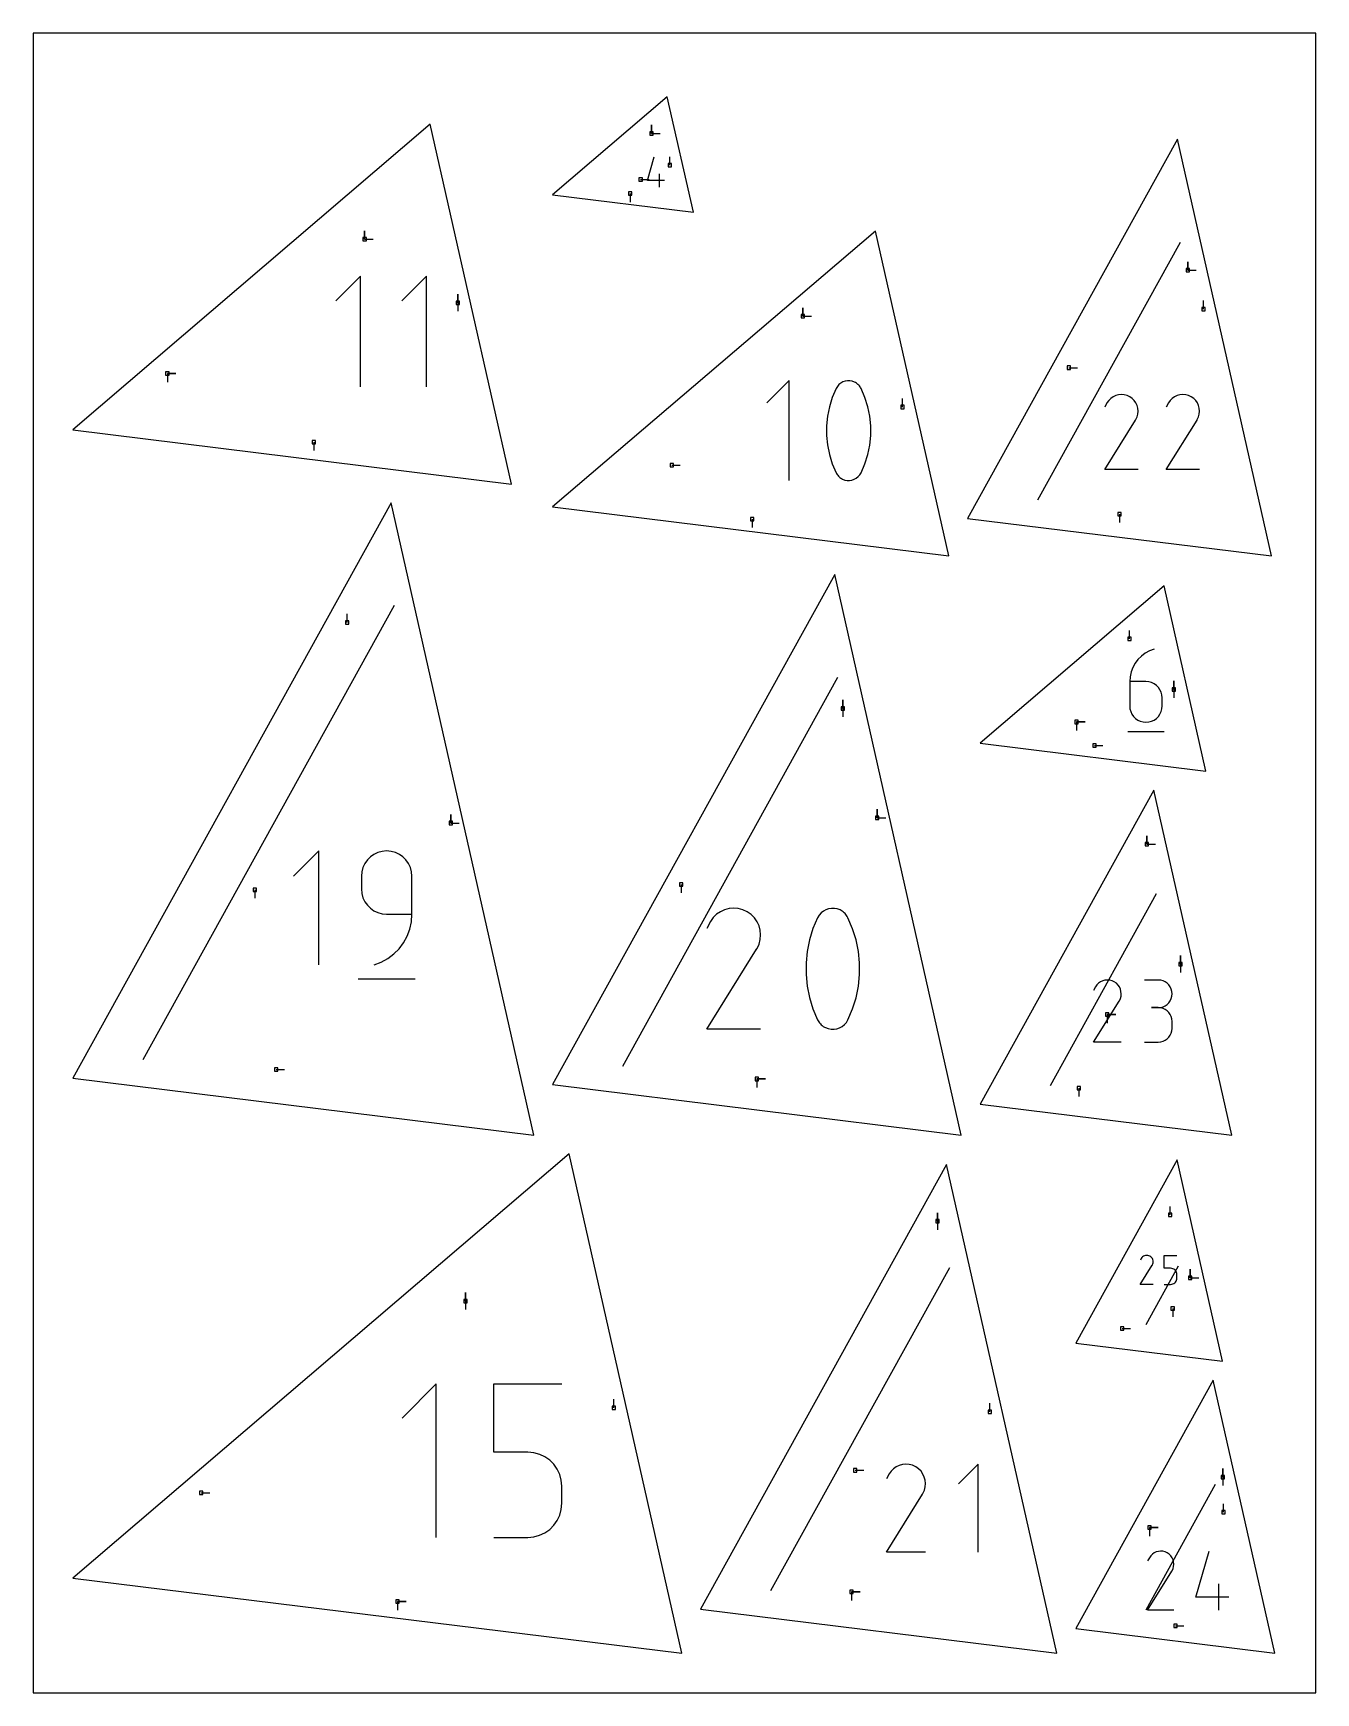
# Model space of a CAD drawing. Extents: x 0 to 8.5, y 0 to 11.
import ezdxf

# ---------------------------------------------------------------- set-up
doc = ezdxf.new("R2010")
doc.units = 0

msp = doc.modelspace()

# ---------------------------------------------------------------- linework, layer by layer
at = {"layer": 'annotation', "color": 1}
for p, q in [((4.097988, 10.335587), (4.097988, 10.391837)), ((4.097988, 10.335587), (4.097988, 10.391837)), ((4.097988, 10.391837), (4.097988, 10.335587)), ((4.097988, 10.335587), (4.154238, 10.335587)), ((4.071261, 10.023673), (4.115931, 10.180334)), ((4.218953, 10.124683), (4.218953, 10.180933)), ((4.025761, 10.030333), (4.082011, 10.030333)), ((4.183113, 10.023673), (4.071261, 10.023673)), ((4.149585, 9.978889), (4.149585, 10.068356)), ((3.955506, 9.937182), (3.955506, 9.880932)), ((2.19656, 9.634632), (2.19656, 9.690882)), ((2.19656, 9.634632), (2.19656, 9.690882)), ((2.19656, 9.690882), (2.19656, 9.634632)), ((2.19656, 9.634632), (2.25281, 9.634632)), ((7.600513, 9.613528), (6.656037, 7.905848)), ((7.651607, 9.428633), (7.651607, 9.484883)), ((7.651607, 9.428633), (7.651607, 9.484883)), ((7.651607, 9.484883), (7.651607, 9.428633)), ((2.169295, 9.388599), (2.006405, 9.225662)), ((2.169295, 8.655888), (2.169295, 9.388599)), ((2.606953, 9.388599), (2.444062, 9.225662)), ((2.606953, 8.655888), (2.606953, 9.388599)), ((7.651607, 9.428633), (7.707857, 9.428633)), ((2.813436, 9.213342), (2.813436, 9.269592)), ((2.813436, 9.213342), (2.813436, 9.269592)), ((2.813436, 9.269592), (2.813436, 9.213342)), ((2.813436, 9.213342), (2.813436, 9.157092)), ((5.100842, 9.124009), (5.100842, 9.180259)), ((5.100842, 9.124009), (5.100842, 9.180259)), ((5.100842, 9.180259), (5.100842, 9.124009)), ((7.755242, 9.171321), (7.755242, 9.227571)), ((5.100842, 9.124009), (5.157092, 9.124009)), ((0.889027, 8.744168), (0.945277, 8.744168)), ((0.889027, 8.744168), (0.945277, 8.744168)), ((0.945277, 8.744168), (0.889027, 8.744168)), ((0.889027, 8.744168), (0.889027, 8.687918)), ((5.009367, 8.697133), (4.862282, 8.550007)), ((5.009367, 8.035522), (5.009367, 8.697133)), ((5.381115, 8.693591), (5.366276, 8.688489)), ((5.396648, 8.696125), (5.381115, 8.693591)), ((5.412522, 8.695974), (5.396648, 8.696125)), ((5.428384, 8.693021), (5.412522, 8.695974)), ((5.443883, 8.687148), (5.428384, 8.693021)), ((6.863478, 8.782964), (6.919728, 8.782964)), ((5.295543, 8.585104), (5.276521, 8.523734)), ((5.320904, 8.644744), (5.295543, 8.585104)), ((5.329445, 8.658947), (5.320904, 8.644744)), ((5.320904, 8.644744), (5.320904, 8.644744)), ((5.340089, 8.67105), (5.329445, 8.658947)), ((5.352483, 8.680937), (5.340089, 8.67105)), ((5.366276, 8.688489), (5.352483, 8.680937)), ((5.449816, 8.68403), (5.443883, 8.687148)), ((5.443883, 8.687148), (5.443883, 8.687148)), ((5.455509, 8.680449), (5.449816, 8.68403)), ((5.460936, 8.676433), (5.455509, 8.680449)), ((5.466067, 8.67201), (5.460936, 8.676433)), ((5.470875, 8.667208), (5.466067, 8.67201)), ((5.475333, 8.662057), (5.470875, 8.667208)), ((5.479413, 8.656584), (5.475333, 8.662057)), ((5.483087, 8.650817), (5.479413, 8.656584)), ((5.486328, 8.644786), (5.483087, 8.650817)), ((5.511812, 8.585022), (5.486328, 8.644786)), ((5.486328, 8.644786), (5.486328, 8.644786)), ((5.530926, 8.52356), (5.511812, 8.585022)), ((7.157048, 8.590248), (7.141361, 8.579431)), ((7.174193, 8.59815), (7.157048, 8.590248)), ((7.192378, 8.603029), (7.174193, 8.59815)), ((7.211182, 8.604775), (7.192378, 8.603029)), ((7.230186, 8.603279), (7.211182, 8.604775)), ((7.248969, 8.598432), (7.230186, 8.603279)), ((7.267112, 8.590126), (7.248969, 8.598432)), ((7.283338, 8.578603), (7.267112, 8.590126)), ((7.267112, 8.590126), (7.267112, 8.590126)), ((7.564468, 8.590248), (7.548782, 8.579431)), ((7.581614, 8.59815), (7.564468, 8.590248)), ((7.599798, 8.603029), (7.581614, 8.59815)), ((7.618603, 8.604775), (7.599798, 8.603029)), ((7.637606, 8.603279), (7.618603, 8.604775)), ((7.656389, 8.598432), (7.637606, 8.603279)), ((7.674532, 8.590126), (7.656389, 8.598432)), ((7.690759, 8.578603), (7.674532, 8.590126)), ((7.674532, 8.590126), (7.674532, 8.590126)), ((5.276521, 8.523734), (5.263841, 8.461123)), ((5.543668, 8.460888), (5.530926, 8.52356)), ((5.761096, 8.522207), (5.761096, 8.578457)), ((7.116046, 8.54949), (7.101544, 8.521672)), ((7.127554, 8.565809), (7.116046, 8.54949)), ((7.141361, 8.579431), (7.127554, 8.565809)), ((7.296906, 8.564776), (7.283338, 8.578603)), ((7.307693, 8.549068), (7.296906, 8.564776)), ((7.315579, 8.531904), (7.307693, 8.549068)), ((7.320445, 8.513706), (7.315579, 8.531904)), ((7.315706, 8.457152), (7.320628, 8.475907)), ((7.322168, 8.494899), (7.320445, 8.513706)), ((7.320628, 8.475907), (7.322168, 8.494899)), ((7.523466, 8.54949), (7.508965, 8.521672)), ((7.534975, 8.565809), (7.523466, 8.54949)), ((7.548782, 8.579431), (7.534975, 8.565809)), ((7.704326, 8.564776), (7.690759, 8.578603)), ((7.715113, 8.549068), (7.704326, 8.564776)), ((7.723, 8.531904), (7.715113, 8.549068)), ((7.727865, 8.513706), (7.723, 8.531904)), ((7.723126, 8.457152), (7.728049, 8.475907)), ((7.729588, 8.494899), (7.727865, 8.513706)), ((7.728049, 8.475907), (7.729588, 8.494899)), ((5.263841, 8.461123), (5.2575, 8.397762)), ((5.2575, 8.397762), (5.2575, 8.334139)), ((5.550039, 8.397496), (5.543668, 8.460888)), ((5.550039, 8.333873), (5.550039, 8.397496)), ((7.101233, 8.107489), (7.305315, 8.436035)), ((7.305315, 8.436035), (7.305558, 8.436337)), ((7.305315, 8.436035), (7.305315, 8.436035)), ((7.305558, 8.436337), (7.305792, 8.436641)), ((7.305792, 8.436641), (7.306018, 8.436951)), ((7.306018, 8.436951), (7.306237, 8.437268)), ((7.306237, 8.437268), (7.30645, 8.437596)), ((7.30645, 8.437596), (7.306659, 8.437936)), ((7.306659, 8.437936), (7.306866, 8.438292)), ((7.306866, 8.438292), (7.307072, 8.438666)), ((7.307072, 8.438666), (7.307279, 8.43906)), ((7.307279, 8.43906), (7.315706, 8.457152)), ((7.307279, 8.43906), (7.307279, 8.43906)), ((7.508653, 8.107489), (7.712735, 8.436035)), ((7.712735, 8.436035), (7.712979, 8.436337)), ((7.712735, 8.436035), (7.712735, 8.436035)), ((7.712979, 8.436337), (7.713213, 8.436641)), ((7.713213, 8.436641), (7.713438, 8.436951)), ((7.713438, 8.436951), (7.713657, 8.437268)), ((7.713657, 8.437268), (7.71387, 8.437596)), ((7.71387, 8.437596), (7.714079, 8.437936)), ((7.714079, 8.437936), (7.714286, 8.438292)), ((7.714286, 8.438292), (7.714493, 8.438666)), ((7.714493, 8.438666), (7.7147, 8.43906)), ((7.7147, 8.43906), (7.723126, 8.457152)), ((7.7147, 8.43906), (7.7147, 8.43906)), ((1.860053, 8.290112), (1.860053, 8.233862)), ((5.2575, 8.334139), (5.263841, 8.270744)), ((5.263841, 8.270744), (5.276521, 8.208065)), ((5.530926, 8.207892), (5.543668, 8.270508)), ((5.543668, 8.270508), (5.550039, 8.333873)), ((5.276521, 8.208065), (5.295543, 8.146594)), ((5.295543, 8.146594), (5.320904, 8.086818)), ((5.486328, 8.08686), (5.511812, 8.146512)), ((5.511812, 8.146512), (5.530926, 8.207892)), ((4.231991, 8.137364), (4.288241, 8.137364)), ((5.320904, 8.086818), (5.320904, 8.086818)), ((5.320904, 8.086818), (5.324133, 8.080799)), ((5.324133, 8.080799), (5.32778, 8.075061)), ((5.32778, 8.075061), (5.33183, 8.069622)), ((5.33183, 8.069622), (5.336267, 8.0645)), ((5.336267, 8.0645), (5.341076, 8.059712)), ((5.341076, 8.059712), (5.346241, 8.055276)), ((5.346241, 8.055276), (5.351748, 8.051208)), ((5.351748, 8.051208), (5.35758, 8.047526)), ((5.35758, 8.047526), (5.363723, 8.044249)), ((5.363723, 8.044249), (5.363723, 8.044249)), ((5.363723, 8.044249), (5.379099, 8.0385)), ((5.379099, 8.0385), (5.394869, 8.035645)), ((5.394869, 8.035645), (5.410676, 8.035565)), ((5.410676, 8.035565), (5.426164, 8.038144)), ((5.426164, 8.038144), (5.440975, 8.043267)), ((5.440975, 8.043267), (5.454753, 8.050816)), ((5.454753, 8.050816), (5.467143, 8.060676)), ((5.467143, 8.060676), (5.477786, 8.072729)), ((5.477786, 8.072729), (5.486328, 8.08686)), ((5.486328, 8.08686), (5.486328, 8.08686)), ((7.322093, 8.107489), (7.101233, 8.107489)), ((7.729513, 8.107489), (7.508653, 8.107489)), ((7.199596, 7.812335), (7.199596, 7.756085)), ((4.764335, 7.779488), (4.764335, 7.723238)), ((2.391255, 7.205979), (0.725987, 4.195059)), ((2.081195, 7.094766), (2.081195, 7.151016)), ((7.265217, 6.985727), (7.265217, 7.041977)), ((7.302589, 6.823878), (7.287349, 6.796122)), ((7.321533, 6.849177), (7.302589, 6.823878)), ((7.34389, 6.871629), (7.321533, 6.849177)), ((7.36937, 6.890843), (7.34389, 6.871629)), ((7.397681, 6.906429), (7.36937, 6.890843)), ((7.428534, 6.917997), (7.397681, 6.906429)), ((7.428534, 6.917997), (7.428534, 6.917997)), ((5.331093, 6.729205), (3.905855, 4.152277)), ((7.269143, 6.734804), (7.266759, 6.702023)), ((7.276104, 6.766301), (7.269143, 6.734804)), ((7.287349, 6.796122), (7.276104, 6.766301)), ((7.266759, 6.702023), (7.266759, 6.540825)), ((7.374457, 6.702023), (7.266759, 6.702023)), ((7.393827, 6.700294), (7.374457, 6.702023)), ((7.412053, 6.695309), (7.393827, 6.700294)), ((7.428833, 6.687367), (7.412053, 6.695309)), ((7.443863, 6.67677), (7.428833, 6.687367)), ((7.45684, 6.663819), (7.443863, 6.67677)), ((7.467461, 6.648813), (7.45684, 6.663819)), ((7.475422, 6.632053), (7.467461, 6.648813)), ((7.480422, 6.613841), (7.475422, 6.632053)), ((7.482155, 6.594476), (7.480422, 6.613841)), ((7.559694, 6.650773), (7.559694, 6.707023)), ((7.559694, 6.650773), (7.559694, 6.707023)), ((7.559694, 6.707023), (7.559694, 6.650773)), ((7.559694, 6.650773), (7.559694, 6.594523)), ((5.36545, 6.524845), (5.36545, 6.581095)), ((5.36545, 6.524845), (5.36545, 6.581095)), ((5.36545, 6.581095), (5.36545, 6.524845)), ((5.36545, 6.524845), (5.36545, 6.468595)), ((7.266759, 6.540825), (7.266759, 6.540825)), ((7.266759, 6.540825), (7.268497, 6.521451)), ((7.268497, 6.521451), (7.273509, 6.503213)), ((7.273509, 6.503213), (7.281487, 6.486417)), ((7.467461, 6.486417), (7.475422, 6.503213)), ((7.475422, 6.503213), (7.480422, 6.521451)), ((7.480422, 6.521451), (7.482155, 6.540825)), ((7.482155, 6.540825), (7.482155, 6.594476)), ((7.482155, 6.594476), (7.482155, 6.594476)), ((6.914948, 6.434592), (6.971198, 6.434592)), ((6.914948, 6.434592), (6.971198, 6.434592)), ((6.971198, 6.434592), (6.914948, 6.434592)), ((6.914948, 6.434592), (6.914948, 6.378342)), ((7.281487, 6.486417), (7.292124, 6.471368)), ((7.292124, 6.471368), (7.305114, 6.458371)), ((7.305114, 6.458371), (7.320149, 6.447731)), ((7.320149, 6.447731), (7.336922, 6.439753)), ((7.336922, 6.439753), (7.355127, 6.434743)), ((7.355127, 6.434743), (7.374457, 6.433005)), ((7.374457, 6.433005), (7.393827, 6.434743)), ((7.374457, 6.433005), (7.374457, 6.433005)), ((7.393827, 6.434743), (7.412053, 6.439753)), ((7.412053, 6.439753), (7.428833, 6.447731)), ((7.428833, 6.447731), (7.443863, 6.458371)), ((7.443863, 6.458371), (7.45684, 6.471368)), ((7.45684, 6.471368), (7.467461, 6.486417)), ((7.033059, 6.2782), (7.089309, 6.2782)), ((7.25327, 6.372381), (7.495766, 6.372381)), ((5.593343, 5.799851), (5.593343, 5.856101)), ((5.593343, 5.799851), (5.593343, 5.856101)), ((5.593343, 5.856101), (5.593343, 5.799851)), ((2.766921, 5.765061), (2.766921, 5.821311)), ((2.766921, 5.765061), (2.766921, 5.821311)), ((2.766921, 5.821311), (2.766921, 5.765061)), ((2.766921, 5.765061), (2.823171, 5.765061)), ((5.593343, 5.799851), (5.649593, 5.799851)), ((7.380921, 5.624286), (7.380921, 5.680536)), ((7.380921, 5.624286), (7.380921, 5.680536)), ((7.380921, 5.680536), (7.380921, 5.624286)), ((7.380921, 5.624286), (7.437171, 5.624286)), ((1.89216, 5.579799), (1.724476, 5.412068)), ((1.89216, 4.825529), (1.89216, 5.579799)), ((2.214389, 5.520108), (2.197846, 5.496696)), ((2.234591, 5.540329), (2.214389, 5.520108)), ((2.257973, 5.556884), (2.234591, 5.540329)), ((2.28406, 5.569298), (2.257973, 5.556884)), ((2.312373, 5.577095), (2.28406, 5.569298)), ((2.342435, 5.579799), (2.312373, 5.577095)), ((2.372559, 5.577095), (2.342435, 5.579799)), ((2.342435, 5.579799), (2.342435, 5.579799)), ((2.400905, 5.569298), (2.372559, 5.577095)), ((2.427001, 5.556884), (2.400905, 5.569298)), ((2.450376, 5.540329), (2.427001, 5.556884)), ((2.470558, 5.520108), (2.450376, 5.540329)), ((2.487076, 5.496696), (2.470558, 5.520108)), ((2.177644, 5.4422), (2.17494, 5.412068)), ((2.17494, 5.412068), (2.17494, 5.328202)), ((2.185439, 5.470568), (2.177644, 5.4422)), ((2.197846, 5.496696), (2.185439, 5.470568)), ((2.499458, 5.470568), (2.487076, 5.496696)), ((2.507233, 5.4422), (2.499458, 5.470568)), ((2.509929, 5.412068), (2.507233, 5.4422)), ((2.509929, 5.160518), (2.509929, 5.412068)), ((2.509929, 5.412068), (2.509929, 5.412068)), ((1.468417, 5.322842), (1.468417, 5.266592)), ((2.17494, 5.328202), (2.17494, 5.328202)), ((2.17494, 5.328202), (2.177644, 5.298072)), ((2.177644, 5.298072), (2.185439, 5.269708)), ((4.294839, 5.357631), (4.294839, 5.301381)), ((7.44215, 5.295633), (6.7388, 4.02393)), ((2.185439, 5.269708), (2.197846, 5.243587)), ((2.197846, 5.243587), (2.214389, 5.220182)), ((2.214389, 5.220182), (2.234591, 5.199969)), ((2.234591, 5.199969), (2.257973, 5.183421)), ((2.257973, 5.183421), (2.28406, 5.171014)), ((2.28406, 5.171014), (2.312373, 5.163221)), ((4.554425, 5.177221), (4.529116, 5.159769)), ((4.582087, 5.18997), (4.554425, 5.177221)), ((4.611427, 5.197842), (4.582087, 5.18997)), ((4.641765, 5.200658), (4.611427, 5.197842)), ((4.672426, 5.198245), (4.641765, 5.200658)), ((4.70273, 5.190425), (4.672426, 5.198245)), ((4.732002, 5.177023), (4.70273, 5.190425)), ((4.758182, 5.158433), (4.732002, 5.177023)), ((4.732002, 5.177023), (4.732002, 5.177023)), ((5.23689, 5.181036), (5.221859, 5.169047)), ((5.253617, 5.190196), (5.23689, 5.181036)), ((5.271612, 5.196383), (5.253617, 5.190196)), ((5.290448, 5.199456), (5.271612, 5.196383)), ((5.309698, 5.199272), (5.290448, 5.199456)), ((5.328935, 5.195691), (5.309698, 5.199272)), ((5.34773, 5.188569), (5.328935, 5.195691)), ((5.354925, 5.184788), (5.34773, 5.188569)), ((5.34773, 5.188569), (5.34773, 5.188569)), ((5.36183, 5.180445), (5.354925, 5.184788)), ((5.36841, 5.175574), (5.36183, 5.180445)), ((5.374632, 5.17021), (5.36841, 5.175574)), ((5.380463, 5.164388), (5.374632, 5.17021)), ((2.312373, 5.163221), (2.342435, 5.160518)), ((2.342435, 5.160518), (2.509929, 5.160518)), ((2.477917, 5.01449), (2.495399, 5.060782)), ((2.495399, 5.060782), (2.506221, 5.109663)), ((2.506221, 5.109663), (2.509929, 5.160518)), ((4.488273, 5.111462), (4.464876, 5.06658)), ((4.50684, 5.13779), (4.488273, 5.111462)), ((4.529116, 5.159769), (4.50684, 5.13779)), ((4.780071, 5.136124), (4.758182, 5.158433)), ((4.797475, 5.110782), (4.780071, 5.136124)), ((4.8102, 5.083088), (4.797475, 5.110782)), ((4.818049, 5.053728), (4.8102, 5.083088)), ((5.167838, 5.06482), (5.144771, 4.990397)), ((5.198594, 5.137146), (5.167838, 5.06482)), ((5.208951, 5.15437), (5.198594, 5.137146)), ((5.198594, 5.137146), (5.198594, 5.137146)), ((5.221859, 5.169047), (5.208951, 5.15437)), ((5.385869, 5.158141), (5.380463, 5.164388)), ((5.390817, 5.151504), (5.385869, 5.158141)), ((5.395273, 5.144511), (5.390817, 5.151504)), ((5.399203, 5.137196), (5.395273, 5.144511)), ((5.430108, 5.064722), (5.399203, 5.137196)), ((5.399203, 5.137196), (5.399203, 5.137196)), ((5.453287, 4.990186), (5.430108, 5.064722)), ((2.424792, 4.932131), (2.45423, 4.971401)), ((2.45423, 4.971401), (2.477917, 5.01449)), ((4.796808, 4.933294), (4.810404, 4.962484)), ((4.810404, 4.962484), (4.818346, 4.992743)), ((4.820829, 5.023385), (4.818049, 5.053728)), ((4.818346, 4.992743), (4.820829, 5.023385)), ((5.144771, 4.990397), (5.129393, 4.914469)), ((5.468739, 4.914184), (5.453287, 4.990186)), ((2.258616, 4.825529), (2.306515, 4.843378)), ((2.306515, 4.843378), (2.35048, 4.867505)), ((2.35048, 4.867505), (2.390057, 4.897294)), ((2.390057, 4.897294), (2.424792, 4.932131)), ((4.464373, 4.398338), (4.793638, 4.928413)), ((4.793638, 4.928413), (4.794032, 4.928901)), ((4.793638, 4.928413), (4.793638, 4.928413)), ((4.794032, 4.928901), (4.79441, 4.929392)), ((4.79441, 4.929392), (4.794773, 4.929891)), ((4.794773, 4.929891), (4.795126, 4.930403)), ((4.795126, 4.930403), (4.79547, 4.930932)), ((4.79547, 4.930932), (4.795808, 4.931481)), ((4.795808, 4.931481), (4.796142, 4.932055)), ((4.796142, 4.932055), (4.796474, 4.932658)), ((4.796474, 4.932658), (4.796808, 4.933294)), ((4.796808, 4.933294), (4.796808, 4.933294)), ((5.129393, 4.914469), (5.121705, 4.837631)), ((5.476465, 4.837309), (5.468739, 4.914184)), ((7.603172, 4.829731), (7.603172, 4.885981)), ((7.603172, 4.829731), (7.603172, 4.885981)), ((7.603172, 4.885981), (7.603172, 4.829731)), ((2.154009, 4.731245), (2.531144, 4.731245)), ((2.258616, 4.825529), (2.258616, 4.825529)), ((5.121705, 4.837631), (5.121705, 4.760476)), ((5.121705, 4.760476), (5.129393, 4.683597)), ((5.468739, 4.683312), (5.476465, 4.760154)), ((5.476465, 4.760154), (5.476465, 4.837309)), ((7.603172, 4.829731), (7.603172, 4.773481)), ((5.129393, 4.683597), (5.144771, 4.607588)), ((5.453287, 4.607377), (5.468739, 4.683312)), ((7.039768, 4.678725), (7.027764, 4.655699)), ((7.049294, 4.692233), (7.039768, 4.678725)), ((7.060723, 4.703509), (7.049294, 4.692233)), ((7.073707, 4.712462), (7.060723, 4.703509)), ((7.087899, 4.719003), (7.073707, 4.712462)), ((7.102952, 4.723042), (7.087899, 4.719003)), ((7.118517, 4.724487), (7.102952, 4.723042)), ((7.134247, 4.723249), (7.118517, 4.724487)), ((7.149795, 4.719237), (7.134247, 4.723249)), ((7.164813, 4.712361), (7.149795, 4.719237)), ((7.178244, 4.702823), (7.164813, 4.712361)), ((7.164813, 4.712361), (7.164813, 4.712361)), ((7.189475, 4.691378), (7.178244, 4.702823)), ((7.198404, 4.678376), (7.189475, 4.691378)), ((7.204932, 4.664168), (7.198404, 4.678376)), ((7.208959, 4.649105), (7.204932, 4.664168)), ((7.210386, 4.633537), (7.208959, 4.649105)), ((7.209111, 4.617816), (7.210386, 4.633537)), ((7.456126, 4.724019), (7.364718, 4.724019)), ((7.472566, 4.722544), (7.456126, 4.724019)), ((7.488036, 4.718291), (7.472566, 4.722544)), ((7.502277, 4.711523), (7.488036, 4.718291)), ((7.515034, 4.702502), (7.502277, 4.711523)), ((7.526048, 4.691488), (7.515034, 4.702502)), ((7.535063, 4.678743), (7.526048, 4.691488)), ((7.54182, 4.664529), (7.535063, 4.678743)), ((7.546063, 4.649108), (7.54182, 4.664529)), ((7.547535, 4.63274), (7.546063, 4.649108)), ((7.546063, 4.616296), (7.547535, 4.63274)), ((7.547535, 4.63274), (7.547535, 4.63274)), ((5.144771, 4.607588), (5.167838, 4.533041)), ((5.167838, 4.533041), (5.198594, 4.460551)), ((5.399203, 4.460602), (5.430108, 4.532942)), ((5.430108, 4.532942), (5.453287, 4.607377)), ((7.027506, 4.312858), (7.196435, 4.584812)), ((7.196435, 4.584812), (7.196637, 4.585062)), ((7.196435, 4.584812), (7.196435, 4.584812)), ((7.196637, 4.585062), (7.196831, 4.585314)), ((7.196831, 4.585314), (7.197018, 4.585571)), ((7.197018, 4.585571), (7.197198, 4.585833)), ((7.197198, 4.585833), (7.197375, 4.586104)), ((7.197375, 4.586104), (7.197548, 4.586386)), ((7.197548, 4.586386), (7.197719, 4.586681)), ((7.197719, 4.586681), (7.19789, 4.58699)), ((7.19789, 4.58699), (7.198062, 4.587316)), ((7.198062, 4.587316), (7.205037, 4.602292)), ((7.198062, 4.587316), (7.198062, 4.587316)), ((7.205037, 4.602292), (7.209111, 4.617816)), ((7.456126, 4.541202), (7.410357, 4.541202)), ((7.410357, 4.541202), (7.456126, 4.541202)), ((7.456126, 4.541202), (7.472566, 4.542678)), ((7.472566, 4.539727), (7.456126, 4.541202)), ((7.456126, 4.541202), (7.456126, 4.541202)), ((7.472566, 4.542678), (7.488036, 4.546933)), ((7.488036, 4.535474), (7.472566, 4.539727)), ((7.488036, 4.546933), (7.502277, 4.553708)), ((7.502277, 4.528706), (7.488036, 4.535474)), ((7.502277, 4.553708), (7.515034, 4.562743)), ((7.515034, 4.519685), (7.502277, 4.528706)), ((7.515034, 4.562743), (7.526048, 4.573778)), ((7.526048, 4.508671), (7.515034, 4.519685)), ((7.526048, 4.573778), (7.535063, 4.586555)), ((7.535063, 4.586555), (7.54182, 4.600814)), ((7.54182, 4.600814), (7.546063, 4.616296)), ((5.198594, 4.460551), (5.198594, 4.460551)), ((5.198594, 4.460551), (5.20251, 4.453252)), ((5.20251, 4.453252), (5.206933, 4.446294)), ((5.206933, 4.446294), (5.211844, 4.439698)), ((5.211844, 4.439698), (5.217225, 4.433487)), ((5.217225, 4.433487), (5.223056, 4.427681)), ((5.223056, 4.427681), (5.22932, 4.4223)), ((5.22932, 4.4223), (5.235998, 4.417367)), ((5.235998, 4.417367), (5.243071, 4.412903)), ((5.243071, 4.412903), (5.25052, 4.408928)), ((5.25052, 4.408928), (5.25052, 4.408928)), ((5.25052, 4.408928), (5.269167, 4.401957)), ((5.269167, 4.401957), (5.288292, 4.398493)), ((5.307461, 4.398397), (5.326242, 4.401525)), ((5.326242, 4.401525), (5.344203, 4.407737)), ((5.344203, 4.407737), (5.360913, 4.416892)), ((5.360913, 4.416892), (5.375937, 4.428849)), ((5.375937, 4.428849), (5.388845, 4.443466)), ((5.388845, 4.443466), (5.399203, 4.460602)), ((5.399203, 4.460602), (5.399203, 4.460602)), ((7.118149, 4.495235), (7.174399, 4.495235)), ((7.118149, 4.495235), (7.174399, 4.495235)), ((7.174399, 4.495235), (7.118149, 4.495235)), ((7.118149, 4.495235), (7.118149, 4.438985)), ((7.535063, 4.495926), (7.526048, 4.508671)), ((7.54182, 4.481712), (7.535063, 4.495926)), ((7.546063, 4.466291), (7.54182, 4.481712)), ((7.547535, 4.449923), (7.546063, 4.466291)), ((7.546063, 4.38778), (7.547535, 4.404154)), ((7.547535, 4.404154), (7.547535, 4.449923)), ((7.547535, 4.449923), (7.547535, 4.449923)), ((4.820708, 4.398338), (4.464373, 4.398338)), ((5.288292, 4.398493), (5.307461, 4.398397)), ((7.210323, 4.312858), (7.027506, 4.312858)), ((7.364718, 4.312875), (7.456126, 4.312875)), ((7.456126, 4.312875), (7.472566, 4.314349)), ((7.456126, 4.312875), (7.456126, 4.312875)), ((7.472566, 4.314349), (7.488036, 4.3186)), ((7.488036, 4.3186), (7.502277, 4.325365)), ((7.502277, 4.325365), (7.515034, 4.334384)), ((7.515034, 4.334384), (7.526048, 4.345396)), ((7.526048, 4.345396), (7.535063, 4.35814)), ((7.535063, 4.35814), (7.54182, 4.372355)), ((7.54182, 4.372355), (7.546063, 4.38778)), ((1.60995, 4.132089), (1.6662, 4.132089)), ((4.796342, 4.068366), (4.852592, 4.068366)), ((4.796342, 4.068366), (4.852592, 4.068366)), ((4.852592, 4.068366), (4.796342, 4.068366)), ((4.796342, 4.068366), (4.796342, 4.012116)), ((6.92891, 4.007989), (6.92891, 3.951739)), ((7.534326, 3.16764), (7.534326, 3.22389)), ((5.992862, 3.125181), (5.992862, 3.181431)), ((5.992862, 3.125181), (5.992862, 3.181431)), ((5.992862, 3.181431), (5.992862, 3.125181)), ((5.992862, 3.125181), (5.992862, 3.068931)), ((7.342756, 2.877949), (7.337149, 2.867194)), ((7.347205, 2.884258), (7.342756, 2.877949)), ((7.352543, 2.889524), (7.347205, 2.884258)), ((7.358607, 2.893706), (7.352543, 2.889524)), ((7.365235, 2.896761), (7.358607, 2.893706)), ((7.372266, 2.898647), (7.365235, 2.896761)), ((7.379535, 2.899322), (7.372266, 2.898647)), ((7.386882, 2.898744), (7.379535, 2.899322)), ((7.394144, 2.89687), (7.386882, 2.898744)), ((7.401158, 2.893659), (7.394144, 2.89687)), ((7.407431, 2.889204), (7.401158, 2.893659)), ((7.401158, 2.893659), (7.401158, 2.893659)), ((7.412676, 2.883859), (7.407431, 2.889204)), ((7.416846, 2.877786), (7.412676, 2.883859)), ((7.419895, 2.87115), (7.416846, 2.877786)), ((7.421776, 2.864115), (7.419895, 2.87115)), ((7.422443, 2.856844), (7.421776, 2.864115)), ((7.494523, 2.813713), (7.494523, 2.899327)), ((7.494523, 2.899327), (7.579908, 2.899327)), ((6.071732, 2.817626), (4.886719, 0.675042)), ((7.337029, 2.707071), (7.415927, 2.834087)), ((7.58733, 2.827718), (7.372733, 2.439713)), ((7.415927, 2.834087), (7.416021, 2.834204)), ((7.415927, 2.834087), (7.415927, 2.834087)), ((7.416021, 2.834204), (7.416112, 2.834322)), ((7.416112, 2.834322), (7.416199, 2.834441)), ((7.416199, 2.834441), (7.416283, 2.834564)), ((7.416283, 2.834564), (7.416366, 2.834691)), ((7.416366, 2.834691), (7.416447, 2.834822)), ((7.416447, 2.834822), (7.416527, 2.83496)), ((7.416527, 2.83496), (7.416607, 2.835104)), ((7.416607, 2.835104), (7.416687, 2.835257)), ((7.416687, 2.835257), (7.419944, 2.842251)), ((7.416687, 2.835257), (7.416687, 2.835257)), ((7.419944, 2.842251), (7.421847, 2.849502)), ((7.421847, 2.849502), (7.422443, 2.856844)), ((7.537216, 2.813713), (7.494523, 2.813713)), ((7.544881, 2.813028), (7.537216, 2.813713)), ((7.5521, 2.811052), (7.544881, 2.813028)), ((7.558749, 2.807904), (7.5521, 2.811052)), ((7.564709, 2.803703), (7.558749, 2.807904)), ((7.569857, 2.798569), (7.564709, 2.803703)), ((7.574072, 2.79262), (7.569857, 2.798569)), ((7.577233, 2.785977), (7.574072, 2.79262)), ((7.579219, 2.778757), (7.577233, 2.785977)), ((7.579908, 2.771081), (7.579219, 2.778757)), ((7.579908, 2.749813), (7.579908, 2.771081)), ((7.579908, 2.771081), (7.579908, 2.771081)), ((7.667574, 2.750913), (7.667574, 2.807163)), ((7.667574, 2.750913), (7.667574, 2.807163)), ((7.667574, 2.807163), (7.667574, 2.750913)), ((7.667574, 2.750913), (7.723824, 2.750913)), ((2.86513, 2.595989), (2.86513, 2.652239)), ((2.86513, 2.595989), (2.86513, 2.652239)), ((2.86513, 2.652239), (2.86513, 2.595989)), ((7.422413, 2.707071), (7.337029, 2.707071)), ((7.494523, 2.707073), (7.537216, 2.707073)), ((7.537216, 2.707073), (7.544878, 2.707762)), ((7.537216, 2.707073), (7.537216, 2.707073)), ((7.544878, 2.707762), (7.552095, 2.709748)), ((7.552095, 2.709748), (7.558744, 2.71291)), ((7.558744, 2.71291), (7.564704, 2.717128)), ((7.564704, 2.717128), (7.569853, 2.72228)), ((7.569853, 2.72228), (7.57407, 2.728246)), ((7.57407, 2.728246), (7.577232, 2.734904)), ((7.577232, 2.734904), (7.579219, 2.742133)), ((7.579219, 2.742133), (7.579908, 2.749813)), ((2.86513, 2.595989), (2.86513, 2.539739)), ((7.551542, 2.547294), (7.551542, 2.491044)), ((7.215917, 2.414169), (7.272167, 2.414169)), ((2.67047, 2.047392), (2.444354, 1.821212)), ((2.67047, 1.030286), (2.67047, 2.047392)), ((3.051852, 1.594459), (3.051852, 2.047392)), ((3.051852, 2.047392), (3.503573, 2.047392)), ((3.847782, 1.889101), (3.847782, 1.945351)), ((6.33937, 1.862944), (6.33937, 1.919194)), ((3.277713, 1.594459), (3.051852, 1.594459)), ((3.318267, 1.590834), (3.277713, 1.594459)), ((3.356455, 1.580379), (3.318267, 1.590834)), ((3.391634, 1.563724), (3.356455, 1.580379)), ((3.423162, 1.541501), (3.391634, 1.563724)), ((3.450398, 1.514339), (3.423162, 1.541501)), ((3.472699, 1.482869), (3.450398, 1.514339)), ((3.489423, 1.447722), (3.472699, 1.482869)), ((3.499929, 1.409528), (3.489423, 1.447722)), ((5.447606, 1.474586), (5.503856, 1.474586)), ((5.671701, 1.450459), (5.654701, 1.41785)), ((5.685191, 1.469589), (5.671701, 1.450459)), ((5.701377, 1.485558), (5.685191, 1.469589)), ((5.719765, 1.498238), (5.701377, 1.485558)), ((5.739864, 1.507501), (5.719765, 1.498238)), ((5.761181, 1.513221), (5.739864, 1.507501)), ((5.783224, 1.515267), (5.761181, 1.513221)), ((5.805501, 1.513514), (5.783224, 1.515267)), ((5.827519, 1.507832), (5.805501, 1.513514)), ((5.848787, 1.498094), (5.827519, 1.507832)), ((5.867809, 1.484587), (5.848787, 1.498094)), ((5.848787, 1.498094), (5.848787, 1.498094)), ((5.883713, 1.468379), (5.867809, 1.484587)), ((5.896359, 1.449965), (5.883713, 1.468379)), ((5.905604, 1.429844), (5.896359, 1.449965)), ((6.261506, 1.515281), (6.131908, 1.385647)), ((6.261506, 0.932329), (6.261506, 1.515281)), ((7.883657, 1.430068), (7.883657, 1.486318)), ((7.883657, 1.430068), (7.883657, 1.486318)), ((7.883657, 1.486318), (7.883657, 1.430068)), ((7.883657, 1.430068), (7.883657, 1.373818)), ((1.114014, 1.326265), (1.170264, 1.326265)), ((3.503573, 1.368917), (3.499929, 1.409528)), ((3.503573, 1.256402), (3.503573, 1.368917)), ((3.503573, 1.368917), (3.503573, 1.368917)), ((5.895147, 1.31969), (5.895389, 1.320108)), ((5.895389, 1.320108), (5.895631, 1.320546)), ((5.895631, 1.320546), (5.895874, 1.321008)), ((5.895874, 1.321008), (5.905752, 1.342217)), ((5.895874, 1.321008), (5.895874, 1.321008)), ((5.911307, 1.408512), (5.905604, 1.429844)), ((5.905752, 1.342217), (5.911522, 1.364201)), ((5.913327, 1.386466), (5.911307, 1.408512)), ((5.911522, 1.364201), (5.913327, 1.386466)), ((7.833659, 1.380079), (7.372735, 0.546695)), ((3.489416, 1.177524), (3.499927, 1.215771)), ((3.499927, 1.215771), (3.503573, 1.256402)), ((5.654336, 0.932324), (5.893571, 1.317462)), ((5.893571, 1.317462), (5.893857, 1.317816)), ((5.893571, 1.317462), (5.893571, 1.317462)), ((5.893857, 1.317816), (5.894131, 1.318173)), ((5.894131, 1.318173), (5.894395, 1.318535)), ((5.894395, 1.318535), (5.894651, 1.318907)), ((5.894651, 1.318907), (5.894901, 1.319291)), ((5.894901, 1.319291), (5.895147, 1.31969)), ((7.887774, 1.197051), (7.887774, 1.253301)), ((3.423136, 1.083483), (3.450377, 1.11074)), ((3.450377, 1.11074), (3.472685, 1.142301)), ((3.472685, 1.142301), (3.489416, 1.177524)), ((3.051852, 1.030286), (3.277713, 1.030286)), ((3.277713, 1.030286), (3.31825, 1.033931)), ((3.277713, 1.030286), (3.277713, 1.030286)), ((3.31825, 1.033931), (3.356429, 1.044439)), ((3.356429, 1.044439), (3.391606, 1.061169)), ((3.391606, 1.061169), (3.423136, 1.083483)), ((7.398633, 1.095572), (7.454883, 1.095572)), ((7.398633, 1.095572), (7.454883, 1.095572)), ((7.454883, 1.095572), (7.398633, 1.095572)), ((7.398633, 1.095572), (7.398633, 1.039322)), ((5.913239, 0.932324), (5.654336, 0.932324)), ((7.397051, 0.89554), (7.385644, 0.873659)), ((7.406103, 0.908377), (7.397051, 0.89554)), ((7.416964, 0.919092), (7.406103, 0.908377)), ((7.429303, 0.927601), (7.416964, 0.919092)), ((7.442789, 0.933817), (7.429303, 0.927601)), ((7.457093, 0.937654), (7.442789, 0.933817)), ((7.471885, 0.939028), (7.457093, 0.937654)), ((7.486833, 0.937851), (7.471885, 0.939028)), ((7.501608, 0.934038), (7.486833, 0.937851)), ((7.515879, 0.927504), (7.501608, 0.934038)), ((7.528643, 0.918441), (7.515879, 0.927504)), ((7.515879, 0.927504), (7.515879, 0.927504)), ((7.539315, 0.907564), (7.528643, 0.918441)), ((7.5478, 0.895209), (7.539315, 0.907564)), ((7.554004, 0.881707), (7.5478, 0.895209)), ((7.557831, 0.867393), (7.554004, 0.881707)), ((7.705846, 0.634828), (7.792588, 0.939037)), ((7.385398, 0.547862), (7.545929, 0.806297)), ((7.545929, 0.806297), (7.546121, 0.806534)), ((7.545929, 0.806297), (7.545929, 0.806297)), ((7.546121, 0.806534), (7.546305, 0.806774)), ((7.546305, 0.806774), (7.546483, 0.807017)), ((7.546483, 0.807017), (7.546655, 0.807267)), ((7.546655, 0.807267), (7.546822, 0.807524)), ((7.546822, 0.807524), (7.546987, 0.807792)), ((7.546987, 0.807792), (7.54715, 0.808072)), ((7.54715, 0.808072), (7.547312, 0.808366)), ((7.547312, 0.808366), (7.547475, 0.808676)), ((7.547475, 0.808676), (7.554103, 0.822908)), ((7.547475, 0.808676), (7.547475, 0.808676)), ((7.554103, 0.822908), (7.557975, 0.83766)), ((7.559186, 0.852599), (7.557831, 0.867393)), ((7.557975, 0.83766), (7.559186, 0.852599)), ((5.423753, 0.668703), (5.480003, 0.668703)), ((5.423753, 0.668703), (5.480003, 0.668703)), ((5.480003, 0.668703), (5.423753, 0.668703)), ((5.423753, 0.668703), (5.423753, 0.612453)), ((7.857939, 0.547865), (7.857939, 0.721594)), ((2.414898, 0.6051), (2.471148, 0.6051)), ((2.414898, 0.6051), (2.471148, 0.6051)), ((2.471148, 0.6051), (2.414898, 0.6051)), ((2.414898, 0.6051), (2.414898, 0.54885)), ((7.923044, 0.634828), (7.705846, 0.634828)), ((7.559127, 0.547862), (7.385398, 0.547862)), ((7.569366, 0.44358), (7.625616, 0.44358))]:
    msp.add_line(p, q, dxfattribs=at)
at = {"layer": 'boundary', "color": 5}
for p, q in [((4.202266, 10.57854), (3.44237, 9.928834)), ((4.374892, 9.813837), (4.202266, 10.57854)), ((2.631602, 10.396012), (0.2625, 8.370444)), ((3.16979, 8.011923), (2.631602, 10.396012)), ((7.583037, 10.298556), (6.19255, 7.784462)), ((8.206641, 7.536089), (7.583037, 10.298556)), ((3.44237, 9.928834), (4.374892, 9.813837)), ((5.581585, 9.688837), (3.44237, 7.859821)), ((6.06755, 7.536089), (5.581585, 9.688837)), ((0.2625, 8.370444), (3.16979, 8.011923)), ((2.371518, 7.886923), (0.2625, 4.073673)), ((3.31737, 3.696953), (2.371518, 7.886923)), ((3.44237, 7.859821), (6.06755, 7.536089)), ((6.19255, 7.784462), (8.206641, 7.536089)), ((5.311878, 7.411089), (3.44237, 4.030891)), ((6.150313, 3.696953), (5.311878, 7.411089)), ((7.494983, 7.335971), (6.275313, 6.293162)), ((7.772055, 6.108586), (7.494983, 7.335971)), ((6.275313, 6.293162), (7.772055, 6.108586)), ((7.426289, 5.983586), (6.275313, 3.902544)), ((7.942478, 3.696953), (7.426289, 5.983586)), ((0.2625, 4.073673), (3.31737, 3.696953)), ((3.44237, 4.030891), (6.150313, 3.696953)), ((6.275313, 3.902544), (7.942478, 3.696953)), ((3.551148, 3.571953), (0.2625, 0.760178)), ((4.29823, 0.2625), (3.551148, 3.571953)), ((7.581201, 3.533265), (6.909247, 2.318327)), ((7.882558, 2.1983), (7.581201, 3.533265)), ((6.053227, 3.500802), (4.42323, 0.553656)), ((6.784247, 0.2625), (6.053227, 3.500802)), ((6.909247, 2.318327), (7.882558, 2.1983)), ((7.820711, 2.0733), (6.909247, 0.425309)), ((8.229485, 0.2625), (7.820711, 2.0733)), ((0.2625, 0.760178), (4.29823, 0.2625)), ((4.42323, 0.553656), (6.784247, 0.2625)), ((6.909247, 0.425309), (8.229485, 0.2625))]:
    msp.add_line(p, q, dxfattribs=at)
at = {"layer": 'frame', "color": 5}
for p, q in [((8.5, 11), (0, 11)), ((0, 11), (0, 0)), ((8.5, 0), (8.5, 11)), ((0, 0), (8.5, 0))]:
    msp.add_line(p, q, dxfattribs=at)
at = {"layer": 'hole', "color": 5}
for p, q in [((4.109238, 10.346837), (4.086738, 10.346837)), ((4.086738, 10.346837), (4.086738, 10.324337)), ((4.109238, 10.324337), (4.109238, 10.346837)), ((4.086738, 10.324337), (4.109238, 10.324337)), ((4.230203, 10.135933), (4.207703, 10.135933)), ((4.207703, 10.135933), (4.207703, 10.113433)), ((4.230203, 10.113433), (4.230203, 10.135933)), ((4.037011, 10.041583), (4.014511, 10.041583)), ((4.014511, 10.041583), (4.014511, 10.019083)), ((4.014511, 10.019083), (4.037011, 10.019083)), ((4.037011, 10.019083), (4.037011, 10.041583)), ((4.207703, 10.113433), (4.230203, 10.113433)), ((3.966756, 9.948432), (3.944256, 9.948432)), ((3.944256, 9.948432), (3.944256, 9.925932)), ((3.944256, 9.925932), (3.966756, 9.925932)), ((3.966756, 9.925932), (3.966756, 9.948432)), ((2.20781, 9.645882), (2.18531, 9.645882)), ((2.18531, 9.645882), (2.18531, 9.623382)), ((2.18531, 9.623382), (2.20781, 9.623382)), ((2.20781, 9.623382), (2.20781, 9.645882)), ((7.662857, 9.439883), (7.640357, 9.439883)), ((7.640357, 9.439883), (7.640357, 9.417383)), ((7.640357, 9.417383), (7.662857, 9.417383)), ((7.662857, 9.417383), (7.662857, 9.439883)), ((2.824686, 9.224592), (2.802186, 9.224592)), ((2.802186, 9.224592), (2.802186, 9.202092)), ((2.802186, 9.202092), (2.824686, 9.202092)), ((2.824686, 9.202092), (2.824686, 9.224592)), ((5.112092, 9.135259), (5.089592, 9.135259)), ((5.089592, 9.135259), (5.089592, 9.112759)), ((5.112092, 9.112759), (5.112092, 9.135259)), ((7.766492, 9.182571), (7.743992, 9.182571)), ((7.743992, 9.182571), (7.743992, 9.160071)), ((7.743992, 9.160071), (7.766492, 9.160071)), ((7.766492, 9.160071), (7.766492, 9.182571)), ((5.089592, 9.112759), (5.112092, 9.112759)), ((0.900277, 8.755418), (0.877777, 8.755418)), ((0.877777, 8.755418), (0.877777, 8.732918)), ((0.877777, 8.732918), (0.900277, 8.732918)), ((0.900277, 8.732918), (0.900277, 8.755418)), ((6.874728, 8.794214), (6.852228, 8.794214)), ((6.852228, 8.794214), (6.852228, 8.771714)), ((6.852228, 8.771714), (6.874728, 8.771714)), ((6.874728, 8.771714), (6.874728, 8.794214)), ((5.772346, 8.533457), (5.749846, 8.533457)), ((5.749846, 8.533457), (5.749846, 8.510957)), ((5.749846, 8.510957), (5.772346, 8.510957)), ((5.772346, 8.510957), (5.772346, 8.533457)), ((1.871303, 8.301362), (1.848803, 8.301362)), ((1.848803, 8.301362), (1.848803, 8.278862)), ((1.848803, 8.278862), (1.871303, 8.278862)), ((1.871303, 8.278862), (1.871303, 8.301362)), ((4.243241, 8.148614), (4.220741, 8.148614)), ((4.220741, 8.148614), (4.220741, 8.126114)), ((4.243241, 8.126114), (4.243241, 8.148614)), ((4.220741, 8.126114), (4.243241, 8.126114)), ((7.210846, 7.823585), (7.188346, 7.823585)), ((7.188346, 7.823585), (7.188346, 7.801085)), ((7.210846, 7.801085), (7.210846, 7.823585)), ((4.775585, 7.790738), (4.753085, 7.790738)), ((4.753085, 7.790738), (4.753085, 7.768238)), ((4.753085, 7.768238), (4.775585, 7.768238)), ((4.775585, 7.768238), (4.775585, 7.790738)), ((7.188346, 7.801085), (7.210846, 7.801085)), ((2.092445, 7.106016), (2.069945, 7.106016)), ((2.069945, 7.106016), (2.069945, 7.083516)), ((2.069945, 7.083516), (2.092445, 7.083516)), ((2.092445, 7.083516), (2.092445, 7.106016)), ((7.276467, 6.996977), (7.253967, 6.996977)), ((7.253967, 6.996977), (7.253967, 6.974477)), ((7.253967, 6.974477), (7.276467, 6.974477)), ((7.276467, 6.974477), (7.276467, 6.996977)), ((7.570944, 6.662023), (7.548444, 6.662023)), ((7.548444, 6.662023), (7.548444, 6.639523)), ((7.548444, 6.639523), (7.570944, 6.639523)), ((7.570944, 6.639523), (7.570944, 6.662023)), ((5.3767, 6.536095), (5.3542, 6.536095)), ((5.3542, 6.536095), (5.3542, 6.513595)), ((5.3542, 6.513595), (5.3767, 6.513595)), ((5.3767, 6.513595), (5.3767, 6.536095)), ((6.926198, 6.445842), (6.903698, 6.445842)), ((6.903698, 6.445842), (6.903698, 6.423342)), ((6.903698, 6.423342), (6.926198, 6.423342)), ((6.926198, 6.423342), (6.926198, 6.445842)), ((7.044309, 6.28945), (7.021809, 6.28945)), ((7.021809, 6.28945), (7.021809, 6.26695)), ((7.044309, 6.26695), (7.044309, 6.28945)), ((7.021809, 6.26695), (7.044309, 6.26695)), ((2.778171, 5.776311), (2.755671, 5.776311)), ((2.755671, 5.776311), (2.755671, 5.753811)), ((2.755671, 5.753811), (2.778171, 5.753811)), ((2.778171, 5.753811), (2.778171, 5.776311)), ((5.604593, 5.811101), (5.582093, 5.811101)), ((5.582093, 5.811101), (5.582093, 5.788601)), ((5.582093, 5.788601), (5.604593, 5.788601)), ((5.604593, 5.788601), (5.604593, 5.811101)), ((7.392171, 5.635536), (7.369671, 5.635536)), ((7.369671, 5.635536), (7.369671, 5.613036)), ((7.369671, 5.613036), (7.392171, 5.613036)), ((7.392171, 5.613036), (7.392171, 5.635536)), ((1.479667, 5.334092), (1.457167, 5.334092)), ((1.457167, 5.334092), (1.457167, 5.311592)), ((1.457167, 5.311592), (1.479667, 5.311592)), ((1.479667, 5.311592), (1.479667, 5.334092)), ((4.306089, 5.368881), (4.283589, 5.368881)), ((4.283589, 5.368881), (4.283589, 5.346381)), ((4.283589, 5.346381), (4.306089, 5.346381)), ((4.306089, 5.346381), (4.306089, 5.368881)), ((7.614422, 4.840981), (7.591922, 4.840981)), ((7.591922, 4.840981), (7.591922, 4.818481)), ((7.614422, 4.818481), (7.614422, 4.840981)), ((7.591922, 4.818481), (7.614422, 4.818481)), ((7.129399, 4.506485), (7.106899, 4.506485)), ((7.106899, 4.506485), (7.106899, 4.483985)), ((7.106899, 4.483985), (7.129399, 4.483985)), ((7.129399, 4.483985), (7.129399, 4.506485)), ((1.6212, 4.143339), (1.5987, 4.143339)), ((1.5987, 4.143339), (1.5987, 4.120839)), ((1.5987, 4.120839), (1.6212, 4.120839)), ((1.6212, 4.120839), (1.6212, 4.143339)), ((4.807592, 4.079616), (4.785092, 4.079616)), ((4.785092, 4.079616), (4.785092, 4.057116)), ((4.807592, 4.057116), (4.807592, 4.079616)), ((4.785092, 4.057116), (4.807592, 4.057116)), ((6.94016, 4.019239), (6.91766, 4.019239)), ((6.91766, 4.019239), (6.91766, 3.996739)), ((6.91766, 3.996739), (6.94016, 3.996739)), ((6.94016, 3.996739), (6.94016, 4.019239)), ((6.004112, 3.136431), (5.981612, 3.136431)), ((5.981612, 3.136431), (5.981612, 3.113931)), ((5.981612, 3.113931), (6.004112, 3.113931)), ((6.004112, 3.113931), (6.004112, 3.136431)), ((7.545576, 3.17889), (7.523076, 3.17889)), ((7.523076, 3.17889), (7.523076, 3.15639)), ((7.523076, 3.15639), (7.545576, 3.15639)), ((7.545576, 3.15639), (7.545576, 3.17889)), ((7.678824, 2.762163), (7.656324, 2.762163)), ((7.656324, 2.762163), (7.656324, 2.739663)), ((7.678824, 2.739663), (7.678824, 2.762163)), ((7.656324, 2.739663), (7.678824, 2.739663)), ((2.87638, 2.607239), (2.85388, 2.607239)), ((2.85388, 2.607239), (2.85388, 2.584739)), ((2.85388, 2.584739), (2.87638, 2.584739)), ((2.87638, 2.584739), (2.87638, 2.607239)), ((7.562792, 2.558544), (7.540292, 2.558544)), ((7.540292, 2.558544), (7.540292, 2.536044)), ((7.540292, 2.536044), (7.562792, 2.536044)), ((7.562792, 2.536044), (7.562792, 2.558544)), ((7.227167, 2.425419), (7.204667, 2.425419)), ((7.204667, 2.425419), (7.204667, 2.402919)), ((7.227167, 2.402919), (7.227167, 2.425419)), ((7.204667, 2.402919), (7.227167, 2.402919)), ((3.859032, 1.900351), (3.836532, 1.900351)), ((3.836532, 1.900351), (3.836532, 1.877851)), ((3.836532, 1.877851), (3.859032, 1.877851)), ((3.859032, 1.877851), (3.859032, 1.900351)), ((6.35062, 1.874194), (6.32812, 1.874194)), ((6.32812, 1.874194), (6.32812, 1.851694)), ((6.35062, 1.851694), (6.35062, 1.874194)), ((6.32812, 1.851694), (6.35062, 1.851694)), ((5.458856, 1.485836), (5.436356, 1.485836)), ((5.436356, 1.485836), (5.436356, 1.463336)), ((5.436356, 1.463336), (5.458856, 1.463336)), ((5.458856, 1.463336), (5.458856, 1.485836)), ((7.894907, 1.441318), (7.872407, 1.441318)), ((7.872407, 1.441318), (7.872407, 1.418818)), ((7.894907, 1.418818), (7.894907, 1.441318)), ((1.125264, 1.337515), (1.102764, 1.337515)), ((1.102764, 1.337515), (1.102764, 1.315015)), ((1.125264, 1.315015), (1.125264, 1.337515)), ((7.872407, 1.418818), (7.894907, 1.418818)), ((1.102764, 1.315015), (1.125264, 1.315015)), ((7.409883, 1.106822), (7.387383, 1.106822)), ((7.387383, 1.106822), (7.387383, 1.084322)), ((7.409883, 1.084322), (7.409883, 1.106822)), ((7.899024, 1.208301), (7.876524, 1.208301)), ((7.876524, 1.208301), (7.876524, 1.185801)), ((7.876524, 1.185801), (7.899024, 1.185801)), ((7.899024, 1.185801), (7.899024, 1.208301)), ((7.387383, 1.084322), (7.409883, 1.084322)), ((5.435003, 0.679953), (5.412503, 0.679953)), ((5.412503, 0.679953), (5.412503, 0.657453)), ((5.435003, 0.657453), (5.435003, 0.679953)), ((2.426148, 0.61635), (2.403648, 0.61635)), ((2.403648, 0.61635), (2.403648, 0.59385)), ((2.403648, 0.59385), (2.426148, 0.59385)), ((2.426148, 0.59385), (2.426148, 0.61635)), ((5.412503, 0.657453), (5.435003, 0.657453)), ((7.580616, 0.45483), (7.558116, 0.45483)), ((7.558116, 0.45483), (7.558116, 0.43233)), ((7.580616, 0.43233), (7.580616, 0.45483)), ((7.558116, 0.43233), (7.580616, 0.43233))]:
    msp.add_line(p, q, dxfattribs=at)

doc.saveas('drawing.dxf')
